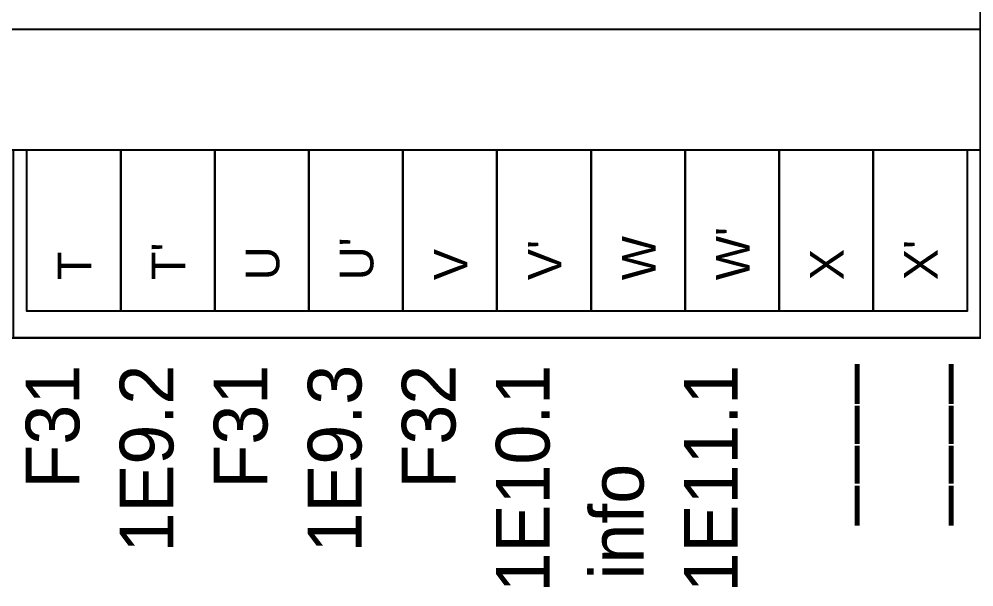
# Model space of a CAD drawing. Header units: millimetres. Extents: x 2151 to 5908, y -441 to 3322.
# Drawn here: x 3562.4 to 3633.5, y 1868 to 1910.3 of the extents above; entities that cross this region are included whole.
import ezdxf

# ---------------------------------------------------------------- set-up
doc = ezdxf.new("R2010")
doc.units = ezdxf.units.MM
doc.layers.add('Gehäuse', color=7, linetype='Continuous')
doc.layers.add('Klemmen', color=7, linetype='Continuous')
doc.styles.add('ARIAL', font='arial.ttf')
doc.styles.add('CP_SIGNAL', font='cp_simplex.shx')

# ---------------------------------------------------------------- blocks, each defined once
blk = doc.blocks.new('Gehäuse_12_TE1')
at = {"layer": 'Gehäuse'}
for p, q in [((0, 23), (216, 23)), ((0, 14), (216, 14))]:
    blk.add_line(p, q, dxfattribs=at)
for points in [[(0, 0), (216, 0), (216, 91), (0, 91)], [(144, 14), (216, 14), (216, 0), (144, 0)]]:
    blk.add_lwpolyline(points, close=True, dxfattribs=at)
blk = doc.blocks.new('*U101')
at = {"layer": 'Klemmen'}
for points in [[(-35, 0), (-28, 0), (-28, -12), (-35, -12)], [(-28, 0), (-21, 0), (-21, -12), (-28, -12)], [(-21, 0), (-14, 0), (-14, -12), (-21, -12)], [(-14, 0), (-7, 0), (-7, -12), (-14, -12)], [(-7, 0), (0, 0), (0, -12), (-7, -12)], [(0, 0), (7, 0), (7, -12), (0, -12)], [(7, 0), (14, 0), (14, -12), (7, -12)], [(14, 0), (21, 0), (21, -12), (14, -12)], [(21, 0), (28, 0), (28, -12), (21, -12)], [(28, 0), (35, 0), (35, -12), (28, -12)]]:
    blk.add_lwpolyline(points, close=True, dxfattribs=at)
at = {"layer": 'Klemmen', "style": 'ARIAL'}
for tag, p in [('10', (32.8, -9.7)), ('1', (-30.2, -9.7)), ('2', (-23.2, -9.7)), ('3', (-16.2, -9.7)), ('4', (-9.2, -9.7)), ('5', (-2.2, -9.7)), ('6', (4.8, -9.7)), ('7', (11.8, -9.7)), ('8', (18.8, -9.7)), ('9', (25.8, -9.7))]:
    blk.add_attdef(tag, p, '', height=2.5, rotation=90, dxfattribs=at)
blk = doc.blocks.new('AKS-2416.03')
at = {"layer": 'Gehäuse'}
blk.add_blockref('Gehäuse_12_TE1', (0, 0), dxfattribs=at)
blk.add_blockref('*U101', (180, 14), dxfattribs=at).add_auto_attribs({'1': 'T', '2': "T'", '3': 'U', '4': "U'", '5': 'V', '6': "V'", '7': 'W', '8': "W'", '9': 'X', '10': "X'"})
blk = doc.blocks.new('MDT_CAD_AKS-241603')
blk.add_blockref('AKS-2416.03', (10, 10))

msp = doc.modelspace()

# ---------------------------------------------------------------- block references
msp.add_blockref('MDT_CAD_AKS-241603', (3408.016, 1876.54))

# ---------------------------------------------------------------- texts
at = {"char_height": 4, "width": 50, "rotation": 90, "style": 'CP_SIGNAL'}
for s, insert, attachment_point in [('\\pxi0,l1,r0.5,qr;F31', (3562.932, 1836.54), 1), ('\\pxi0,l1,r0.5,qr;1E9.2', (3569.932, 1836.54), 1), ('\\pxi0,l1,r0.5,qr;F31', (3576.932, 1836.54), 1), ('\\pxi0,l1,r0.5,qr;1E9.3', (3583.932, 1836.54), 1), ('\\pxi0,l1,r0.5,qr;F32', (3590.932, 1836.54), 1), ('\\pxi0,l1,r0.5,qr;1E10.1', (3597.932, 1836.54), 1), ('\\pxi0,l1,r0.5,qr;1E11.1', (3611.932, 1836.54), 1), ('\\pxi0,l1,r0.5,qr;____', (3622.432, 1886.54), 6), ('\\pxi0,l1,r0.5,qr;____', (3629.432, 1886.54), 6), ('\\pxi0,l1,r0.5,ql;^I^Iinfo', (3604.932, 1836.54), 1)]:
    msp.add_mtext(s, dxfattribs=dict(at, insert=insert, attachment_point=attachment_point))

doc.saveas('drawing.dxf')
